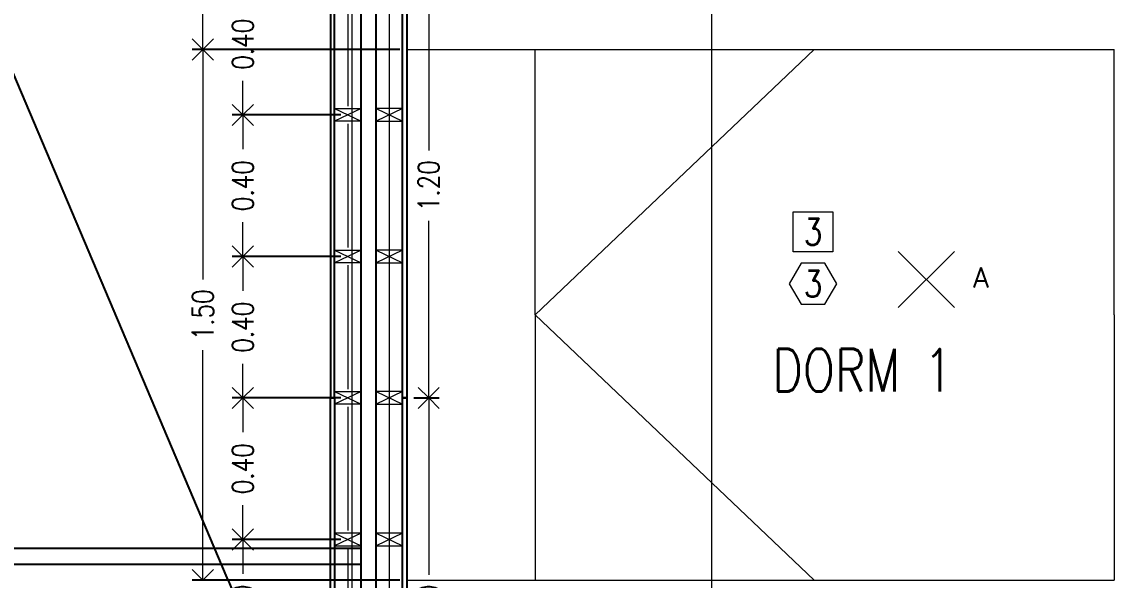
# Model space of a CAD drawing. Header units: metres. Extents: x -2 to 612, y -64 to 156.
# Drawn here: x 462.758 to 465.847, y 43.947 to 45.525 of the extents above; entities that cross this region are included whole.
import ezdxf

# ---------------------------------------------------------------- set-up
doc = ezdxf.new("R2010")
doc.units = ezdxf.units.M
doc.header["$LTSCALE"] = 5
doc.header["$MEASUREMENT"] = 0
doc.layers.get('0').update_dxf_attribs({"color": 30})
doc.layers.get('DEFPOINTS').update_dxf_attribs({"color": 210})
for name, color, linetype, lineweight in [('A-ANNO-DIMS', 3, 'Continuous', 18), ('A-ANNO-SYMB', 3, 'Continuous', 18), ('A-ANNO-TEXT', 3, 'Continuous', 18), ('A-DETL-MCUT', 4, 'Continuous', 25), ('A-ELEV-MBE2', 4, 'Continuous', 25), ('A-FURN', 8, 'Continuous', 18), ('A-WALL-PATT', 8, 'Continuous', 18), ('A-WALL-STUD', 3, 'Continuous', 18)]:
    doc.layers.add(name, color=color, linetype=linetype, lineweight=lineweight)
doc.styles.add('E-ROMANS', font='romans.shx', dxfattribs={"width": 0.8})
doc.dimstyles.new('E-0050_ARW_12', dxfattribs={"dimscale": 0.001, "dimtxt": 60, "dimasz": 60, "dimexe": 30, "dimexo": 20, "dimgap": 30, "dimtad": 0, "dimzin": 0, "dimdsep": 46, "dimtxsty": 'E-ROMANS', "dimblk": 'OPEN90', "dimcen": 30, "dimclrd": 256, "dimclre": 256, "dimclrt": 256, "dimadec": 0, "dimazin": 0, "dimtfac": 1, "dimtmove": 1, "dimatfit": 3, "dimldrblk": 'OPEN90', "dimfxl": 1, "dimtfill": 1, "dimtolj": 1, "dimtzin": 0, "dimlwd": -1, "dimarcsym": 0})

# ---------------------------------------------------------------- blocks, each defined once
blk = doc.blocks.new('centro')
for points in [[(-0.1061, 0.1061), (0.1061, -0.1061)], [(0.1061, 0.1061), (-0.1061, -0.1061)]]:
    blk.add_lwpolyline(points)
blk = doc.blocks.new('_Open90')
at = {"color": 0, "linetype": 'ByBlock', "lineweight": -2}
for p, q in [((0, 0), (-1, 0)), ((-0.5, 0.5), (0, 0)), ((0, 0), (-0.5, -0.5))]:
    blk.add_line(p, q, dxfattribs=at)
blk = doc.blocks.new('*D1257')
at = {"layer": 'A-ANNO-DIMS', "lineweight": -2, "transparency": 16777216}
for p, q in [((463.8666, 44.4615), (463.9384, 44.4615)), ((463.8666, 43.2615), (463.9384, 43.2615))]:
    blk.add_line(p, q, dxfattribs=at)
at = {"layer": 'A-ANNO-DIMS', "transparency": 16777216}
for p, q in [((463.9084, 44.4015), (463.9084, 43.9613)), ((463.9084, 43.3215), (463.9084, 43.7618))]:
    blk.add_line(p, q, dxfattribs=at)
at = {"layer": 'DEFPOINTS', "color": 0, "transparency": 16777216}
for p in [(463.8466, 44.4615), (463.9084, 44.4615), (463.8466, 43.2615)]:
    blk.add_point(p, dxfattribs=at)
at = {"layer": 'A-ANNO-DIMS', "transparency": 16777216, "xscale": 0.06, "yscale": 0.06, "zscale": 0.06}
for p, rotation in [((463.9084, 44.4615), 90), ((463.9084, 43.2615), 270)]:
    blk.add_blockref('_Open90', p, dxfattribs=dict(at, rotation=rotation))
at = {"layer": 'A-ANNO-DIMS', "transparency": 16777216, "insert": (463.9084, 43.8615), "char_height": 0.06, "attachment_point": 5, "rotation": 90, "style": 'E-ROMANS', "bg_fill": 3, "box_fill_scale": 1.25, "bg_fill_color": 256, "bg_fill_true_color": 13158600, "bg_fill_transparency": 0}
blk.add_mtext('\\A1;1.20', dxfattribs=at)
blk = doc.blocks.new('*D1258')
at = {"layer": 'A-ANNO-DIMS', "lineweight": -2, "transparency": 16777216}
for p, q in [((463.8666, 45.6615), (463.9384, 45.6615)), ((463.8666, 44.4615), (463.9384, 44.4615))]:
    blk.add_line(p, q, dxfattribs=at)
at = {"layer": 'A-ANNO-DIMS', "transparency": 16777216}
for p, q in [((463.9084, 45.6015), (463.9084, 45.1613)), ((463.9084, 44.5215), (463.9084, 44.9618))]:
    blk.add_line(p, q, dxfattribs=at)
at = {"layer": 'DEFPOINTS', "color": 0, "transparency": 16777216}
for p in [(463.8466, 45.6615), (463.9084, 45.6615), (463.8466, 44.4615)]:
    blk.add_point(p, dxfattribs=at)
at = {"layer": 'A-ANNO-DIMS', "transparency": 16777216, "xscale": 0.06, "yscale": 0.06, "zscale": 0.06}
for p, rotation in [((463.9084, 45.6615), 90), ((463.9084, 44.4615), 270)]:
    blk.add_blockref('_Open90', p, dxfattribs=dict(at, rotation=rotation))
at = {"layer": 'A-ANNO-DIMS', "transparency": 16777216, "insert": (463.9084, 45.0615), "char_height": 0.06, "attachment_point": 5, "rotation": 90, "style": 'E-ROMANS', "bg_fill": 3, "box_fill_scale": 1.25, "bg_fill_color": 256, "bg_fill_true_color": 13158600, "bg_fill_transparency": 0}
blk.add_mtext('\\A1;1.20', dxfattribs=at)
blk = doc.blocks.new('*D658')
at = {"layer": 'A-ANNO-DIMS', "lineweight": -2, "transparency": 16777216}
for p, q in [((463.66, 44.0615), (463.3526, 44.0615)), ((463.66, 43.6615), (463.3526, 43.6615))]:
    blk.add_line(p, q, dxfattribs=at)
at = {"layer": 'A-ANNO-DIMS', "transparency": 16777216}
for p, q in [((463.3826, 44.0015), (463.3826, 43.9647)), ((463.3826, 43.7215), (463.3826, 43.7584))]:
    blk.add_line(p, q, dxfattribs=at)
at = {"layer": 'DEFPOINTS', "color": 0, "transparency": 16777216}
for p in [(463.3826, 44.0615), (463.68, 44.0615), (463.68, 43.6615)]:
    blk.add_point(p, dxfattribs=at)
at = {"layer": 'A-ANNO-DIMS', "transparency": 16777216, "xscale": 0.06, "yscale": 0.06, "zscale": 0.06}
for p, rotation in [((463.3826, 44.0615), 90), ((463.3826, 43.6615), 270)]:
    blk.add_blockref('_Open90', p, dxfattribs=dict(at, rotation=rotation))
at = {"layer": 'A-ANNO-DIMS', "transparency": 16777216, "insert": (463.3826, 43.8615), "char_height": 0.06, "attachment_point": 5, "rotation": 90, "style": 'E-ROMANS', "bg_fill": 3, "box_fill_scale": 1.25, "bg_fill_color": 256, "bg_fill_true_color": 13158600, "bg_fill_transparency": 0}
blk.add_mtext('\\A1;0.40', dxfattribs=at)
blk = doc.blocks.new('*D659')
at = {"layer": 'A-ANNO-DIMS', "lineweight": -2, "transparency": 16777216}
for p, q in [((463.66, 44.4615), (463.3526, 44.4615)), ((463.66, 44.0615), (463.3526, 44.0615))]:
    blk.add_line(p, q, dxfattribs=at)
at = {"layer": 'A-ANNO-DIMS', "transparency": 16777216}
for p, q in [((463.3826, 44.4015), (463.3826, 44.3647)), ((463.3826, 44.1215), (463.3826, 44.1584))]:
    blk.add_line(p, q, dxfattribs=at)
at = {"layer": 'DEFPOINTS', "color": 0, "transparency": 16777216}
for p in [(463.3826, 44.4615), (463.68, 44.4615), (463.68, 44.0615)]:
    blk.add_point(p, dxfattribs=at)
at = {"layer": 'A-ANNO-DIMS', "transparency": 16777216, "xscale": 0.06, "yscale": 0.06, "zscale": 0.06}
for p, rotation in [((463.3826, 44.4615), 90), ((463.3826, 44.0615), 270)]:
    blk.add_blockref('_Open90', p, dxfattribs=dict(at, rotation=rotation))
at = {"layer": 'A-ANNO-DIMS', "transparency": 16777216, "insert": (463.3826, 44.2615), "char_height": 0.06, "attachment_point": 5, "rotation": 90, "style": 'E-ROMANS', "bg_fill": 3, "box_fill_scale": 1.25, "bg_fill_color": 256, "bg_fill_true_color": 13158600, "bg_fill_transparency": 0}
blk.add_mtext('\\A1;0.40', dxfattribs=at)
blk = doc.blocks.new('*D660')
at = {"layer": 'A-ANNO-DIMS', "lineweight": -2, "transparency": 16777216}
for p, q in [((463.66, 44.8615), (463.3526, 44.8615)), ((463.66, 44.4615), (463.3526, 44.4615))]:
    blk.add_line(p, q, dxfattribs=at)
at = {"layer": 'A-ANNO-DIMS', "transparency": 16777216}
for p, q in [((463.3826, 44.8015), (463.3826, 44.7647)), ((463.3826, 44.5215), (463.3826, 44.5584))]:
    blk.add_line(p, q, dxfattribs=at)
at = {"layer": 'DEFPOINTS', "color": 0, "transparency": 16777216}
for p in [(463.3826, 44.8615), (463.68, 44.8615), (463.68, 44.4615)]:
    blk.add_point(p, dxfattribs=at)
at = {"layer": 'A-ANNO-DIMS', "transparency": 16777216, "xscale": 0.06, "yscale": 0.06, "zscale": 0.06}
for p, rotation in [((463.3826, 44.8615), 90), ((463.3826, 44.4615), 270)]:
    blk.add_blockref('_Open90', p, dxfattribs=dict(at, rotation=rotation))
at = {"layer": 'A-ANNO-DIMS', "transparency": 16777216, "insert": (463.3826, 44.6615), "char_height": 0.06, "attachment_point": 5, "rotation": 90, "style": 'E-ROMANS', "bg_fill": 3, "box_fill_scale": 1.25, "bg_fill_color": 256, "bg_fill_true_color": 13158600, "bg_fill_transparency": 0}
blk.add_mtext('\\A1;0.40', dxfattribs=at)
blk = doc.blocks.new('*D661')
at = {"layer": 'A-ANNO-DIMS', "lineweight": -2, "transparency": 16777216}
for p, q in [((463.66, 45.2615), (463.3526, 45.2615)), ((463.66, 44.8615), (463.3526, 44.8615))]:
    blk.add_line(p, q, dxfattribs=at)
at = {"layer": 'A-ANNO-DIMS', "transparency": 16777216}
for p, q in [((463.3826, 45.2015), (463.3826, 45.1647)), ((463.3826, 44.9215), (463.3826, 44.9584))]:
    blk.add_line(p, q, dxfattribs=at)
at = {"layer": 'DEFPOINTS', "color": 0, "transparency": 16777216}
for p in [(463.3826, 45.2615), (463.68, 45.2615), (463.68, 44.8615)]:
    blk.add_point(p, dxfattribs=at)
at = {"layer": 'A-ANNO-DIMS', "transparency": 16777216, "xscale": 0.06, "yscale": 0.06, "zscale": 0.06}
for p, rotation in [((463.3826, 45.2615), 90), ((463.3826, 44.8615), 270)]:
    blk.add_blockref('_Open90', p, dxfattribs=dict(at, rotation=rotation))
at = {"layer": 'A-ANNO-DIMS', "transparency": 16777216, "insert": (463.3826, 45.0615), "char_height": 0.06, "attachment_point": 5, "rotation": 90, "style": 'E-ROMANS', "bg_fill": 3, "box_fill_scale": 1.25, "bg_fill_color": 256, "bg_fill_true_color": 13158600, "bg_fill_transparency": 0}
blk.add_mtext('\\A1;0.40', dxfattribs=at)
blk = doc.blocks.new('*D662')
at = {"layer": 'A-ANNO-DIMS', "lineweight": -2, "transparency": 16777216}
for p, q in [((463.66, 45.6615), (463.3526, 45.6615)), ((463.66, 45.2615), (463.3526, 45.2615))]:
    blk.add_line(p, q, dxfattribs=at)
at = {"layer": 'A-ANNO-DIMS', "transparency": 16777216}
for p, q in [((463.3826, 45.6015), (463.3826, 45.5647)), ((463.3826, 45.3215), (463.3826, 45.3584))]:
    blk.add_line(p, q, dxfattribs=at)
at = {"layer": 'DEFPOINTS', "color": 0, "transparency": 16777216}
for p in [(463.3826, 45.6615), (463.68, 45.6615), (463.68, 45.2615)]:
    blk.add_point(p, dxfattribs=at)
at = {"layer": 'A-ANNO-DIMS', "transparency": 16777216, "xscale": 0.06, "yscale": 0.06, "zscale": 0.06}
for p, rotation in [((463.3826, 45.6615), 90), ((463.3826, 45.2615), 270)]:
    blk.add_blockref('_Open90', p, dxfattribs=dict(at, rotation=rotation))
at = {"layer": 'A-ANNO-DIMS', "transparency": 16777216, "insert": (463.3826, 45.4615), "char_height": 0.06, "attachment_point": 5, "rotation": 90, "style": 'E-ROMANS', "bg_fill": 3, "box_fill_scale": 1.25, "bg_fill_color": 256, "bg_fill_true_color": 13158600, "bg_fill_transparency": 0}
blk.add_mtext('\\A1;0.40', dxfattribs=at)
blk = doc.blocks.new('*D636')
at = {"layer": 'A-ANNO-DIMS', "lineweight": -2, "transparency": 16777216}
for p, q in [((463.8266, 45.4465), (463.24, 45.4465)), ((463.8266, 43.9465), (463.24, 43.9465))]:
    blk.add_line(p, q, dxfattribs=at)
at = {"layer": 'A-ANNO-DIMS', "transparency": 16777216}
for p, q in [((463.27, 45.3865), (463.27, 44.7963)), ((463.27, 44.0065), (463.27, 44.5968))]:
    blk.add_line(p, q, dxfattribs=at)
at = {"layer": 'DEFPOINTS', "color": 0, "transparency": 16777216}
for p in [(463.27, 45.4465), (463.8466, 45.4465), (463.8466, 43.9465)]:
    blk.add_point(p, dxfattribs=at)
at = {"layer": 'A-ANNO-DIMS', "transparency": 16777216, "xscale": 0.06, "yscale": 0.06, "zscale": 0.06}
for p, rotation in [((463.27, 45.4465), 90), ((463.27, 43.9465), 270)]:
    blk.add_blockref('_Open90', p, dxfattribs=dict(at, rotation=rotation))
at = {"layer": 'A-ANNO-DIMS', "transparency": 16777216, "insert": (463.27, 44.6965), "char_height": 0.06, "attachment_point": 5, "rotation": 90, "style": 'E-ROMANS', "bg_fill": 3, "box_fill_scale": 1.25, "bg_fill_color": 256, "bg_fill_true_color": 13158600, "bg_fill_transparency": 0}
blk.add_mtext('\\A1;1.50', dxfattribs=at)
blk = doc.blocks.new('*D1239')
at = {"layer": 'A-ANNO-DIMS', "lineweight": -2, "transparency": 16777216}
for p, q in [((464.8522, 46.0643), (463.24, 46.0643)), ((463.8266, 45.4465), (463.24, 45.4465))]:
    blk.add_line(p, q, dxfattribs=at)
at = {"layer": 'A-ANNO-DIMS', "transparency": 16777216}
for p, q in [((463.27, 46.0043), (463.27, 45.8586)), ((463.27, 45.5065), (463.27, 45.6523))]:
    blk.add_line(p, q, dxfattribs=at)
at = {"layer": 'DEFPOINTS', "color": 0, "transparency": 16777216}
for p in [(463.27, 46.0643), (464.8722, 46.0643), (463.8466, 45.4465)]:
    blk.add_point(p, dxfattribs=at)
at = {"layer": 'A-ANNO-DIMS', "transparency": 16777216, "xscale": 0.06, "yscale": 0.06, "zscale": 0.06}
for p, rotation in [((463.27, 46.0643), 90), ((463.27, 45.4465), 270)]:
    blk.add_blockref('_Open90', p, dxfattribs=dict(at, rotation=rotation))
at = {"layer": 'A-ANNO-DIMS', "transparency": 16777216, "insert": (463.27, 45.7554), "char_height": 0.06, "attachment_point": 5, "rotation": 90, "style": 'E-ROMANS', "bg_fill": 3, "box_fill_scale": 1.25, "bg_fill_color": 256, "bg_fill_true_color": 13158600, "bg_fill_transparency": 0}
blk.add_mtext('\\A1;0.62', dxfattribs=at)

msp = doc.modelspace()

# ---------------------------------------------------------------- linework, layer by layer
at = {"layer": 'A-ANNO-TEXT'}
for points in [[(464.93891, 44.98745), (465.05141, 44.98745), (465.05141, 44.87495), (464.93891, 44.87495)], [(465.02882, 44.72627), (465.06249, 44.78458), (465.02882, 44.84289), (464.9615, 44.84289), (464.92783, 44.78458), (464.9615, 44.72627)]]:
    msp.add_lwpolyline(points, close=True, dxfattribs=at)
at = {"layer": 'A-DETL-MCUT'}
for points in [[(463.83457, 44.46154), (463.83457, 45.66154), (463.84657, 45.66154), (463.84657, 44.46154)], [(463.83457, 43.26154), (463.83457, 44.46154), (463.84657, 44.46154), (463.84657, 43.26154)]]:
    msp.add_lwpolyline(points, close=True, dxfattribs=at)
at = {"layer": 'A-ELEV-MBE2'}
msp.add_line((463.75957, 43.00954), (463.75957, 50.41353), dxfattribs=at)
at = {"layer": 'A-FURN'}
for p, q in [((465.84657, 44.69654), (465.84657, 45.44654)), ((464.20978, 44.69654), (464.20978, 43.94654)), ((464.20978, 44.69654), (464.99836, 43.94654)), ((465.84657, 44.69654), (465.84657, 43.94654))]:
    msp.add_line(p, q, dxfattribs=at)

# ---------------------------------------------------------------- block references
at = {"layer": 'A-ANNO-SYMB', "xscale": 0.75, "yscale": 0.75, "zscale": 0.75}
msp.add_blockref('centro', (465.3155, 44.79642), dxfattribs=at)

# ---------------------------------------------------------------- texts
at = {"layer": 'A-ANNO-SYMB', "style": 'E-ROMANS'}
msp.add_text('A', height=0.05689, dxfattribs=at).set_placement((465.44774, 44.77385))
at = {"layer": 'A-ANNO-TEXT', "char_height": 0.075, "attachment_point": 5, "rotation": 0.00048, "style": 'E-ROMANS'}
for insert in [(464.99516, 44.9312), (464.99516, 44.78458)]:
    msp.add_mtext('\\pi-0.45,l0.45,t0.45;3', dxfattribs=dict(at, insert=insert))
at = {"layer": 'A-ANNO-TEXT', "insert": (465.13515, 44.54021), "char_height": 0.12, "attachment_point": 5, "style": 'E-ROMANS'}
msp.add_mtext('\\pi-0.36,l0.36,t0.36;DORM 1', dxfattribs=at)

# ---------------------------------------------------------------- dimensions: what is measured, and where the dimension line sits
at = {"layer": 'A-ANNO-DIMS'}
dim = msp.add_linear_dim(base=(463.38261, 44.06153), p1=(463.68002, 43.66153), p2=(463.68002, 44.06153), angle=90, dimstyle='E-0050_ARW_12', dxfattribs=at)
dim.commit()
dim.dimension.update_dxf_attribs({"geometry": '*D658', "text_midpoint": (463.38261, 43.86153)})

# ---------------------------------------------------------------- next in the draw order: dimensions: what is measured, and where the dimension line sits
for base, p1, p2, picture, middle in [((463.38261, 44.46153), (463.68002, 44.06153), (463.68002, 44.46153), '*D659', (463.38261, 44.26153)), ((463.90843, 44.46154), (463.84657, 43.26154), (463.84657, 44.46154), '*D1257', (463.90843, 43.86154))]:
    dim = msp.add_linear_dim(base=base, p1=p1, p2=p2, angle=90, dimstyle='E-0050_ARW_12', dxfattribs=at)
    dim.commit()
    dim.dimension.update_dxf_attribs({"geometry": picture, "text_midpoint": middle})

# ---------------------------------------------------------------- next in the draw order: dimensions: what is measured, and where the dimension line sits
for base, p1, p2, picture, middle in [((463.90843, 45.66154), (463.84657, 44.46154), (463.84657, 45.66154), '*D1258', (463.90843, 45.06154)), ((463.38261, 44.86153), (463.68002, 44.46153), (463.68002, 44.86153), '*D660', (463.38261, 44.66153))]:
    dim = msp.add_linear_dim(base=base, p1=p1, p2=p2, angle=90, dimstyle='E-0050_ARW_12', dxfattribs=at)
    dim.commit()
    dim.dimension.update_dxf_attribs({"geometry": picture, "text_midpoint": middle})

# ---------------------------------------------------------------- next in the draw order: dimensions: what is measured, and where the dimension line sits
dim = msp.add_linear_dim(base=(463.38261, 45.26153), p1=(463.68002, 44.86153), p2=(463.68002, 45.26153), angle=90, dimstyle='E-0050_ARW_12', dxfattribs=at)
dim.commit()
dim.dimension.update_dxf_attribs({"geometry": '*D661', "text_midpoint": (463.38261, 45.06153)})

# ---------------------------------------------------------------- next in the draw order: dimensions: what is measured, and where the dimension line sits
dim = msp.add_linear_dim(base=(463.38261, 45.66153), p1=(463.68002, 45.26153), p2=(463.68002, 45.66153), angle=90, dimstyle='E-0050_ARW_12', dxfattribs=at)
dim.commit()
dim.dimension.update_dxf_attribs({"geometry": '*D662', "text_midpoint": (463.38261, 45.46153)})

# ---------------------------------------------------------------- next in the draw order: dimensions: what is measured, and where the dimension line sits
dim = msp.add_linear_dim(base=(463.27001, 45.44654), p1=(463.84657, 43.94654), p2=(463.84657, 45.44654), angle=90, dimstyle='E-0050_ARW_12', dxfattribs=at)
dim.commit()
dim.dimension.update_dxf_attribs({"geometry": '*D636', "text_midpoint": (463.27001, 44.69654)})

# ---------------------------------------------------------------- next in the draw order: linework, layer by layer
at = {"layer": 'A-DETL-MCUT'}
msp.add_lwpolyline([(463.63052, 43.26154), (463.63053, 44.46154), (463.64253, 44.46154), (463.64253, 43.26154)], close=True, dxfattribs=at)
at = {"layer": 'A-ELEV-MBE2'}
for p, q in [((460.56752, 44.03654), (463.71752, 44.03655)), ((460.56752, 43.99154), (463.71753, 43.99155))]:
    msp.add_line(p, q, dxfattribs=at)
at = {"layer": 'A-FURN'}
for p, q in [((463.84657, 44.69654), (463.84657, 43.94654)), ((463.84657, 43.94654), (465.84657, 43.94654))]:
    msp.add_line(p, q, dxfattribs=at)
at = {"layer": 'A-WALL-PATT', "ltscale": 0.1}
for p, q in [((463.68002, 45.23654), (463.68002, 44.88654)), ((463.79707, 45.23654), (463.79707, 44.88654)), ((463.68002, 44.83654), (463.68002, 44.48654)), ((463.79707, 44.83654), (463.79707, 44.48654)), ((463.68002, 44.43654), (463.68002, 44.08654)), ((463.79707, 44.43654), (463.79707, 44.08654)), ((463.68002, 44.03654), (463.68002, 43.68654)), ((463.79707, 44.03654), (463.79707, 43.68654))]:
    msp.add_line(p, q, dxfattribs=at)
at = {"layer": 'A-WALL-STUD'}
for p, q in [((463.64252, 45.27954), (463.71752, 45.24354)), ((463.71752, 45.27954), (463.64252, 45.24354)), ((463.83457, 45.27954), (463.75957, 45.24354)), ((463.75957, 45.27954), (463.83457, 45.24354)), ((463.64252, 44.87954), (463.71752, 44.84354)), ((463.71752, 44.87954), (463.64252, 44.84354)), ((463.83457, 44.87954), (463.75957, 44.84354)), ((463.75957, 44.87954), (463.83457, 44.84354)), ((463.64252, 44.47954), (463.71752, 44.44354)), ((463.71752, 44.47954), (463.64252, 44.44354)), ((463.83457, 44.47954), (463.75957, 44.44354)), ((463.75957, 44.47954), (463.83457, 44.44354)), ((463.71752, 44.07954), (463.64252, 44.04354)), ((463.64252, 44.07954), (463.71752, 44.04354)), ((463.83457, 44.07954), (463.75957, 44.04354)), ((463.75957, 44.07954), (463.83457, 44.04354))]:
    msp.add_line(p, q, dxfattribs=at)
for points in [[(463.64252, 45.27954), (463.71752, 45.27954), (463.71752, 45.24354), (463.64252, 45.24354)], [(463.83457, 45.27954), (463.75957, 45.27954), (463.75957, 45.24354), (463.83457, 45.24354)], [(463.64252, 44.87954), (463.71752, 44.87954), (463.71752, 44.84354), (463.64252, 44.84354)], [(463.83457, 44.87954), (463.75957, 44.87954), (463.75957, 44.84354), (463.83457, 44.84354)], [(463.64252, 44.47954), (463.71752, 44.47954), (463.71752, 44.44354), (463.64252, 44.44354)], [(463.83457, 44.47954), (463.75957, 44.47954), (463.75957, 44.44354), (463.83457, 44.44354)], [(463.71752, 44.07954), (463.64252, 44.07954), (463.64252, 44.04354), (463.71752, 44.04354)], [(463.83457, 44.07954), (463.75957, 44.07954), (463.75957, 44.04354), (463.83457, 44.04354)]]:
    msp.add_lwpolyline(points, close=True, dxfattribs=at)

# ---------------------------------------------------------------- next in the draw order: dimensions: what is measured, and where the dimension line sits
at = {"layer": 'A-ANNO-DIMS'}
dim = msp.add_linear_dim(base=(463.27001, 46.06431), p1=(463.84657, 45.44654), p2=(464.87221, 46.06431), angle=90, dimstyle='E-0050_ARW_12', dxfattribs=at)
dim.commit()
dim.dimension.update_dxf_attribs({"geometry": '*D1239', "text_midpoint": (463.27001, 45.75543)})

# ---------------------------------------------------------------- next in the draw order: linework, layer by layer
at = {"layer": 'A-ANNO-SYMB'}
for p, q in [((463.79707, 52.74904), (463.79707, 41.59435)), ((463.69203, 41.94594), (463.69203, 52.35044))]:
    msp.add_line(p, q, dxfattribs=at)
msp.add_lwpolyline([(464.70863, 42.49192), (464.70863, 50.83598)], dxfattribs=at)
at = {"layer": 'A-DETL-MCUT'}
msp.add_lwpolyline([(463.64252, 44.46154), (463.64252, 45.66154), (463.63052, 45.66154), (463.63052, 44.46154)], close=True, dxfattribs=at)
at = {"layer": 'A-ELEV-MBE2'}
msp.add_line((463.71753, 43.00954), (463.71753, 50.41348), dxfattribs=at)
at = {"layer": 'A-ELEV-MBE2', "ltscale": 7}
msp.add_line((460.66352, 50.26054), (463.63052, 43.26153), dxfattribs=at)
at = {"layer": 'A-FURN'}
for p, q in [((463.84657, 44.69654), (463.84657, 45.44654)), ((463.84657, 45.44654), (465.84657, 45.44654)), ((464.20978, 44.69654), (464.20978, 45.44654)), ((464.20978, 44.69654), (464.99836, 45.44654))]:
    msp.add_line(p, q, dxfattribs=at)
at = {"layer": 'A-WALL-PATT', "ltscale": 0.1}
for p, q in [((463.68002, 45.63654), (463.68002, 45.28654)), ((463.79707, 45.63654), (463.79707, 45.28654))]:
    msp.add_line(p, q, dxfattribs=at)

doc.saveas('drawing.dxf')
